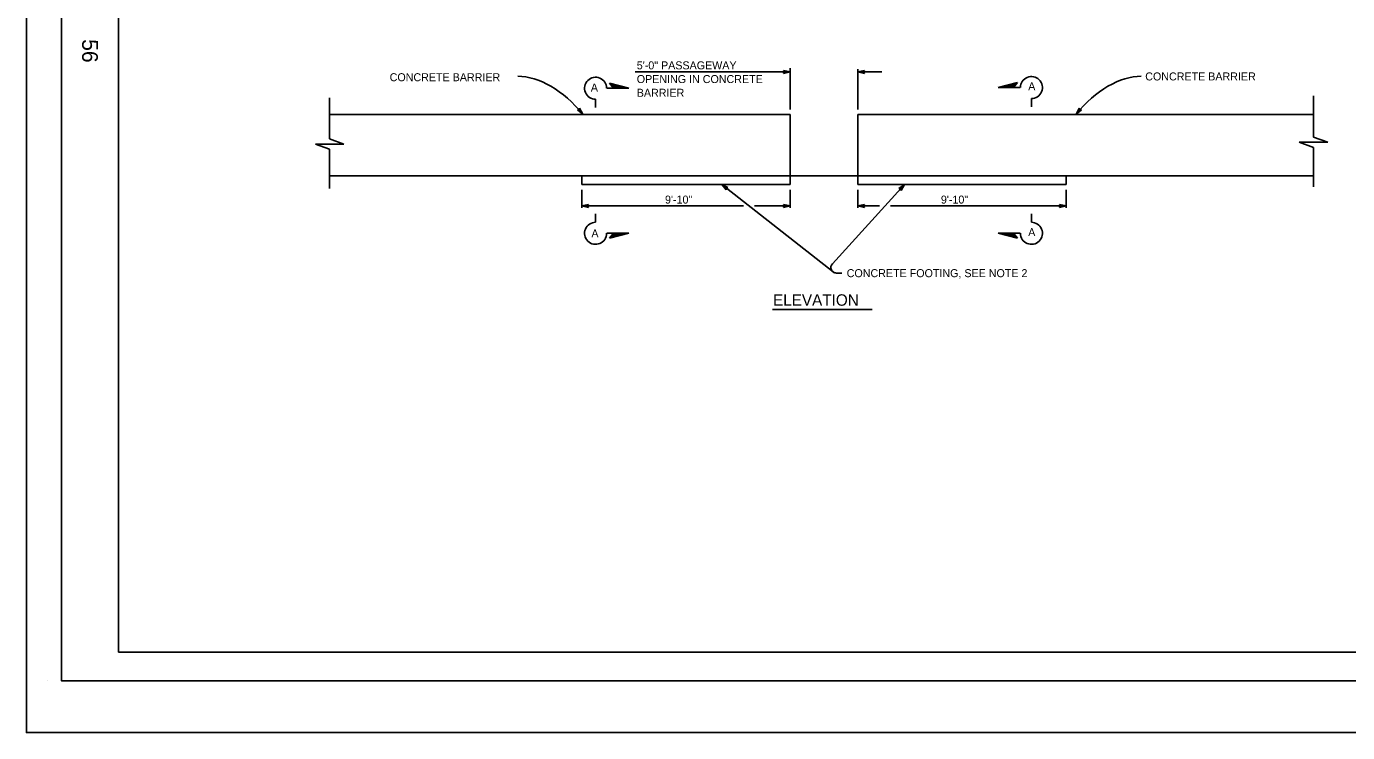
# Model space of a CAD drawing. Extents: x -894 to 866, y -476 to 714.
# Drawn here: x -894 to 262, y -476 to 142 of the extents above; entities that cross this region are included whole.
import ezdxf

# ---------------------------------------------------------------- set-up
doc = ezdxf.new("R2010")
doc.units = 0
for name, color, linetype in [('10 Sheet Format', 7, 'Continuous'), ('22 Misc Cnst Det', 7, 'Continuous'), ('56 Stage 3 Anno', 7, 'Continuous'), ('57 Undefined', 7, 'Continuous'), ('60 Nongeo Data', 7, 'Continuous')]:
    doc.layers.add(name, color=color, linetype=linetype)

msp = doc.modelspace()

# ---------------------------------------------------------------- linework, layer by layer
at = {"layer": '10 Sheet Format'}
for p, q in [((-813.5, 644), (-813.5, -406)), ((-813.5, -406), (811.5, -406)), ((-875.4, -431.1), (-875.4, -431.1))]:
    msp.add_line(p, q, dxfattribs=at)
for points in [[(-894, 713.6), (866, 713.6), (866, -476.4), (-894, -476.4)], [(-863.4, 669), (836.6, 669), (836.6, -431), (-863.4, -431)], [(-863.4, 669), (836.6, 669), (836.6, -431), (-863.4, -431)]]:
    msp.add_lwpolyline(points, close=True, dxfattribs=at)
at = {"layer": '22 Misc Cnst Det'}
for p, q in [((-43.9, 88.2), (-26.8, 92.5)), ((-30.4, 88.2), (-26.8, 92.5)), ((-386.3, 87.6), (-366.8, 87.6)), ((-366.8, 87.6), (-383.8, 92)), ((-380.3, 87.6), (-383.8, 92)), ((-368.2, 87.6), (-383.5, 91.5)), ((-369.6, 87.6), (-383.1, 91.1)), ((-371, 87.6), (-382.7, 90.6)), ((-372.4, 87.6), (-382.4, 90.2)), ((-373.8, 87.6), (-382, 89.7)), ((-375.2, 87.6), (-381.6, 89.3)), ((-376.6, 87.6), (-381.3, 88.8)), ((-378, 87.6), (-380.9, 88.4)), ((-379.4, 87.6), (-380.5, 87.9)), ((-24.4, 88.2), (-43.9, 88.2)), ((-42.5, 88.2), (-27.2, 92.1)), ((-41.1, 88.2), (-27.6, 91.6)), ((-39.7, 88.2), (-27.9, 91.2)), ((-38.3, 88.2), (-28.3, 90.7)), ((-36.9, 88.2), (-28.7, 90.3)), ((-35.5, 88.2), (-29, 89.8)), ((-34.1, 88.2), (-29.4, 89.4)), ((-32.7, 88.2), (-29.8, 88.9)), ((-31.3, 88.2), (-30.1, 88.5)), ((-396, 78), (-396, 70.6)), ((-14.7, 78.5), (-14.7, 71.2)), ((-396, -29.7), (-396, -22.4)), ((-14.7, -29.7), (-14.7, -22.4)), ((-386.3, -39.4), (-366.8, -39.4)), ((-366.8, -39.4), (-383.8, -43.7)), ((-380.3, -39.4), (-383.8, -43.7)), ((-368.2, -39.4), (-383.5, -43.3)), ((-369.6, -39.4), (-383.1, -42.8)), ((-371, -39.4), (-382.7, -42.4)), ((-372.4, -39.4), (-382.4, -41.9)), ((-373.8, -39.4), (-382, -41.5)), ((-375.2, -39.4), (-381.6, -41)), ((-376.6, -39.4), (-381.3, -40.6)), ((-378, -39.4), (-380.9, -40.1)), ((-379.4, -39.4), (-380.5, -39.7)), ((-43.9, -39.4), (-26.8, -43.7)), ((-24.4, -39.4), (-43.9, -39.4)), ((-42.5, -39.4), (-27.2, -43.3)), ((-41.1, -39.4), (-27.6, -42.8)), ((-39.7, -39.4), (-27.9, -42.4)), ((-38.3, -39.4), (-28.3, -41.9)), ((-36.9, -39.4), (-28.7, -41.5)), ((-35.5, -39.4), (-29, -41)), ((-34.1, -39.4), (-29.4, -40.6)), ((-32.7, -39.4), (-29.8, -40.1)), ((-31.3, -39.4), (-30.1, -39.7)), ((-30.4, -39.4), (-26.8, -43.7))]:
    msp.add_line(p, q, dxfattribs=at)
for centre, start, end in [((-396, 87.6), 0, 270.0005), ((-14.7, 88.2), 269.9995, 180), ((-396, -39.4), 89.9995, 360), ((-14.7, -39.4), 180, 90.0005)]:
    msp.add_arc(centre, 9.64, start, end, dxfattribs=at)
at = {"layer": '56 Stage 3 Anno'}
for p, q in [((-225.7, 69), (-225.7, 105.1)), ((-166.7, 69), (-166.7, 104.3)), ((-361.5, 101.8), (-228.3, 101.8)), ((-230.9, 101.8), (-231.6, 103.1)), ((-231.6, 103.1), (-231.6, 103.1)), ((-231.6, 103.1), (-225.7, 101.8)), ((-225.7, 101.8), (-231.6, 100.5)), ((-231.6, 100.5), (-230.9, 101.8)), ((-231.6, 100.5), (-231.6, 100.5)), ((-231.4, 102.8), (-227.1, 101.8)), ((-227.1, 101.8), (-231.4, 100.9)), ((-231.2, 102.4), (-228.5, 101.8)), ((-228.5, 101.8), (-231.2, 101.2)), ((-231, 102.1), (-229.8, 101.8)), ((-229.8, 101.8), (-231, 101.6)), ((-225.7, 101.8), (-225.7, 101.8)), ((-166.7, 101.8), (-160.8, 103.1)), ((-160.8, 100.5), (-166.7, 101.8)), ((-166.7, 101.8), (-166.7, 101.8)), ((-166.7, 101.8), (-145.7, 101.8)), ((-165.3, 101.8), (-161, 102.8)), ((-161, 100.9), (-165.3, 101.8)), ((-164, 101.8), (-161.2, 102.4)), ((-161.2, 101.2), (-164, 101.8)), ((-162.6, 101.8), (-161.4, 102.1)), ((-161.4, 101.5), (-162.6, 101.8)), ((-160.8, 103.1), (-161.6, 101.8)), ((-161.6, 101.8), (-160.8, 100.5)), ((-160.8, 103.1), (-160.8, 103.1)), ((-160.8, 100.5), (-160.8, 100.5)), ((-410, 70.2), (-410.5, 68.8)), ((-409, 66.9), (-410.3, 69.4)), ((-408.2, 65.8), (-410.1, 69.8)), ((-407.3, 64.8), (-410, 70.2)), ((-410, 70.2), (-410, 70.2)), ((24.4, 64.8), (27.1, 70.2)), ((25.3, 65.8), (27.2, 69.8)), ((26.1, 66.9), (27.4, 69.4)), ((27.1, 70.2), (27.1, 70.2)), ((27.1, 70.2), (27.6, 68.8)), ((-410.5, 68.8), (-412, 68.6)), ((-412, 68.6), (-412, 68.6)), ((-412, 68.6), (-407.3, 64.8)), ((-411.6, 68.6), (-408.2, 65.8)), ((-411.2, 68.7), (-409, 66.9)), ((-410.8, 68.7), (-409.9, 67.9)), ((-409.9, 67.9), (-410.4, 69)), ((-407.3, 64.8), (-407.3, 64.8)), ((29.1, 68.6), (24.4, 64.8)), ((24.4, 64.8), (24.4, 64.8)), ((28.7, 68.6), (25.3, 65.8)), ((28.3, 68.7), (26.1, 66.9)), ((27, 67.9), (27.5, 69)), ((27.9, 68.7), (27, 67.9)), ((27.6, 68.8), (29.1, 68.6)), ((29.1, 68.6), (29.1, 68.6)), ((-285.7, 3.3), (-188.2, -73.2)), ((-281.9, -1.4), (-285.7, 3.3)), ((-285.7, 3.3), (-285.7, 3.3)), ((-285.7, 3.3), (-280.3, 0.7)), ((-281.8, -1), (-284.6, 2.4)), ((-284.6, 2.4), (-280.7, 0.5)), ((-281.8, -0.6), (-283.6, 1.6)), ((-283.6, 1.6), (-281, 0.4)), ((-281.7, -0.2), (-282.5, 0.7)), ((-282.5, 0.7), (-281.4, 0.2)), ((-281.7, 0.1), (-281.9, -1.4)), ((-280.3, 0.7), (-281.7, 0.1)), ((-280.3, 0.7), (-280.3, 0.7)), ((-125.7, 3.3), (-188.8, -66)), ((-130.7, -0.2), (-125.7, 3.3)), ((-130.3, -0.3), (-126.7, 2.3)), ((-129.9, -0.4), (-127.6, 1.3)), ((-129.5, -0.5), (-128.5, 0.3)), ((-128.5, 0.3), (-129.1, -0.8)), ((-127.6, 1.3), (-129, -1.2)), ((-126.7, 2.3), (-128.8, -1.6)), ((-125.7, 3.3), (-128.7, -2)), ((-125.7, 3.3), (-125.7, 3.3)), ((-408.1, -1.3), (-408.1, -17)), ((-281.9, -1.4), (-281.9, -1.4)), ((-225.7, -1.3), (-225.7, -17)), ((-166.7, -1.3), (-166.7, -17)), ((-129.2, -0.5), (-130.7, -0.2)), ((-130.7, -0.2), (-130.7, -0.2)), ((-128.7, -2), (-129.2, -0.5)), ((-128.7, -2), (-128.7, -2)), ((15.7, -1.3), (15.7, -17)), ((-402.2, -14.1), (-408.1, -15.4)), ((-408.1, -15.4), (-408.1, -15.4)), ((-408.1, -15.4), (-402.2, -16.7)), ((-408.1, -15.4), (-266.7, -15.4)), ((-402.4, -14.4), (-406.8, -15.4)), ((-406.8, -15.4), (-402.5, -16.4)), ((-402.7, -14.8), (-405.4, -15.4)), ((-405.4, -15.4), (-402.6, -16)), ((-402.8, -15.1), (-404.1, -15.4)), ((-404.1, -15.4), (-402.9, -15.7)), ((-403, -15.4), (-402.2, -14.1)), ((-402.2, -16.7), (-403, -15.4)), ((-402.2, -14.1), (-402.2, -14.1)), ((-402.2, -16.7), (-402.2, -16.7)), ((-257.1, -15.4), (-225.7, -15.4)), ((-225.7, -15.4), (-231.6, -14.1)), ((-231.6, -14.1), (-231.6, -14.1)), ((-231.6, -14.1), (-230.9, -15.4)), ((-230.9, -15.4), (-231.6, -16.7)), ((-231.6, -16.7), (-225.7, -15.4)), ((-231.6, -16.7), (-231.6, -16.7)), ((-227.1, -15.4), (-231.4, -14.5)), ((-231.4, -16.4), (-227.1, -15.4)), ((-228.5, -15.4), (-231.2, -14.8)), ((-231.2, -16), (-228.5, -15.4)), ((-229.8, -15.4), (-231, -15.1)), ((-231, -15.7), (-229.8, -15.4)), ((-225.7, -15.4), (-225.7, -15.4)), ((-160.8, -14.1), (-166.7, -15.4)), ((-166.7, -15.4), (-166.7, -15.4)), ((-166.7, -15.4), (-160.8, -16.7)), ((-166.7, -15.4), (-147.5, -15.4)), ((-161, -14.4), (-165.3, -15.4)), ((-165.3, -15.4), (-161, -16.4)), ((-161.2, -14.8), (-164, -15.4)), ((-164, -15.4), (-161.2, -16)), ((-161.4, -15.1), (-162.6, -15.4)), ((-162.6, -15.4), (-161.4, -15.7)), ((-161.6, -15.4), (-160.8, -14.1)), ((-160.8, -16.7), (-161.6, -15.4)), ((-160.8, -14.1), (-160.8, -14.1)), ((-160.8, -16.7), (-160.8, -16.7)), ((-138, -15.4), (15.7, -15.4)), ((15.7, -15.4), (9.8, -14.1)), ((9.8, -14.1), (9.8, -14.1)), ((9.8, -14.1), (10.6, -15.4)), ((10.6, -15.4), (9.8, -16.7)), ((9.8, -16.7), (15.7, -15.4)), ((9.8, -16.7), (9.8, -16.7)), ((14.4, -15.4), (10, -14.5)), ((10, -16.4), (14.4, -15.4)), ((13, -15.4), (10.2, -14.8)), ((10.3, -16), (13, -15.4)), ((10.4, -15.7), (11.6, -15.4)), ((11.6, -15.4), (10.5, -15.1)), ((15.7, -15.4), (15.7, -15.4)), ((-185.2, -74.3), (-180.6, -74.3))]:
    msp.add_line(p, q, dxfattribs=at)
for start in [137.6819, 231.8905]:
    msp.add_arc((-185.2, -69.3), 4.92, start, 270, dxfattribs=at)
for centre, major_axis, start_param, end_param in [((-439.7, 28.9), (42.1, -64), 1.730434, 2.762631), ((56.8, 28.9), (-42.1, -64), 3.520554, 4.552751)]:
    msp.add_ellipse(centre, major_axis=major_axis, ratio=0.618406, start_param=start_param, end_param=end_param, dxfattribs=at)
at = {"layer": '57 Undefined'}
msp.add_line((-241.2, -106), (-154.1, -106), dxfattribs=at)
at = {"layer": '60 Nongeo Data'}
for p, q in [((-628.8, 43.2), (-628.8, 79.2)), ((232.2, 44.8), (232.2, 80.8)), ((-628.8, 64.6), (-225.7, 64.6)), ((-225.7, 64.6), (-225.7, 11)), ((-166.7, 64.6), (232.2, 64.6)), ((-166.7, 64.6), (-166.7, 11)), ((-616.4, 38.7), (-641.2, 38.7)), ((-628.8, 34.2), (-641.2, 38.7)), ((-616.4, 38.7), (-628.8, 43.2)), ((244.6, 40.3), (219.7, 40.3)), ((232.2, 35.7), (219.7, 40.3)), ((244.6, 40.3), (232.2, 44.8)), ((232.2, 1.3), (232.2, 35.7)), ((-628.8, -0.3), (-628.8, 34.2)), ((-628.8, 11), (232.2, 11)), ((-408.1, 11), (-408.1, 3.3)), ((-408.1, 3.3), (-225.7, 3.3)), ((-225.7, 11), (-225.7, 3.3)), ((-166.7, 11), (-166.7, 3.3)), ((-166.7, 3.3), (15.7, 3.3)), ((15.7, 11), (15.7, 3.3))]:
    msp.add_line(p, q, dxfattribs=at)

# ---------------------------------------------------------------- texts
at = {"layer": '10 Sheet Format'}
msp.add_text('56', height=13.78, rotation=270, dxfattribs=at).set_placement((-845.3, 130.5))
at = {"layer": '57 Undefined'}
for s, height, p in [('5\'-0" PASSAGEWAY', 7, (-360, 104.1)), ('CONCRETE BARRIER', 7, (-576.2, 93.7)), ('OPENING IN CONCRETE', 7, (-360, 92.1)), ('A', 7, (-17.5, 85.8)), ('CONCRETE BARRIER', 7, (84.9, 94.4)), ('A', 7, (-400.2, 84.7)), ('BARRIER', 7, (-360, 80.1)), ('9\'-10"', 7, (-335.3, -13.4)), ('9\'-10"', 7, (-93.9, -13.4)), ('A', 7, (-399.7, -43)), ('A', 7, (-17.5, -41.9)), ('CONCRETE FOOTING, SEE NOTE 2', 7, (-176.3, -77.8)), ('ELEVATION', 10, (-240.8, -102.8))]:
    msp.add_text(s, height=height, dxfattribs=at).set_placement(p)

doc.saveas('drawing.dxf')
